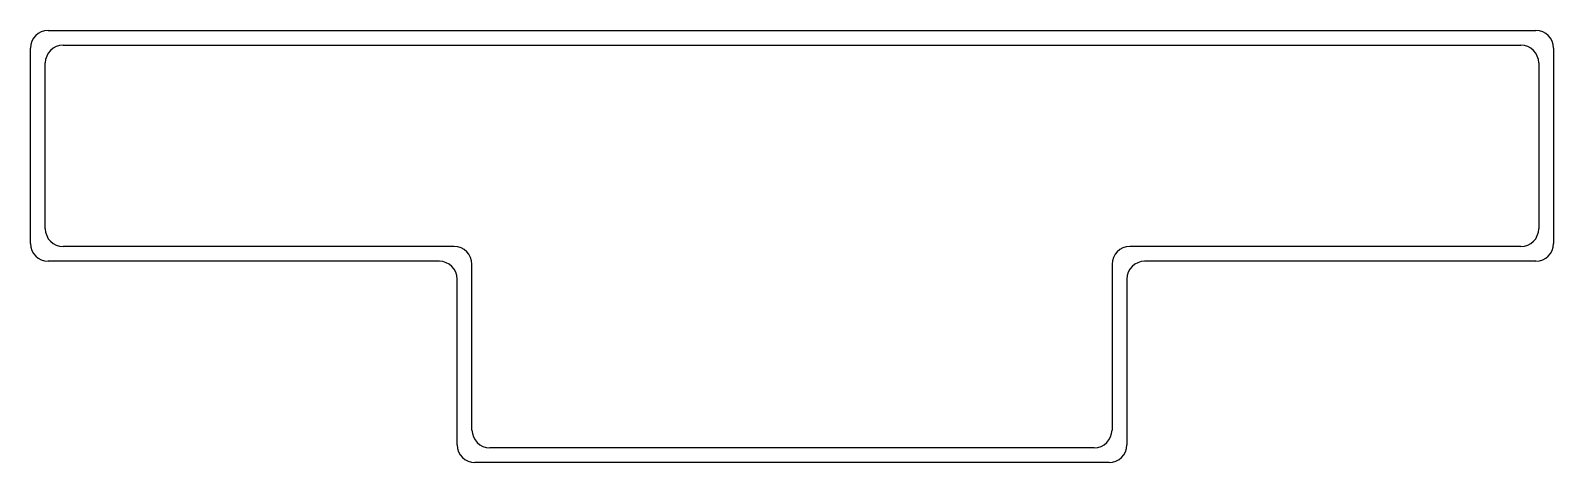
# Model space of a CAD drawing. Header units: millimetres. Extents: x 88 to 346, y -145 to -72.
import ezdxf

# ---------------------------------------------------------------- set-up
doc = ezdxf.new("R2010")
doc.units = ezdxf.units.MM

msp = doc.modelspace()

# ---------------------------------------------------------------- linework, layer by layer
for p, q in [((91.5, -72), (342.5, -72)), ((94, -74.5), (340, -74.5)), ((88.5, -108), (88.5, -75)), ((345.5, -75), (345.5, -108)), ((91, -105.5), (91, -77.5)), ((343, -77.5), (343, -105.5)), ((160, -108.5), (94, -108.5)), ((340, -108.5), (274, -108.5)), ((157.5, -111), (91.5, -111)), ((163, -139.5), (163, -111.5)), ((271, -111.5), (271, -139.5)), ((342.5, -111), (276.5, -111)), ((160.5, -142), (160.5, -114)), ((273.5, -114), (273.5, -142)), ((268, -142.5), (166, -142.5)), ((270.5, -145), (163.5, -145))]:
    msp.add_line(p, q)
for centre, start, end in [((91.5, -75), 90, 180), ((94, -77.5), 90, 180), ((340, -77.5), 0, 90), ((342.5, -75), 0, 90), ((94, -105.5), 180, 270), ((340, -105.5), 270, 0), ((91.5, -108), 180, 270), ((160, -111.5), 0, 90), ((274, -111.5), 90, 180), ((342.5, -108), 270, 0), ((157.5, -114), 0, 90), ((276.5, -114), 90, 180), ((166, -139.5), 180, 270), ((268, -139.5), 270, 0), ((163.5, -142), 180, 270), ((270.5, -142), 270, 0)]:
    msp.add_arc(centre, 3, start, end)

doc.saveas('drawing.dxf')
